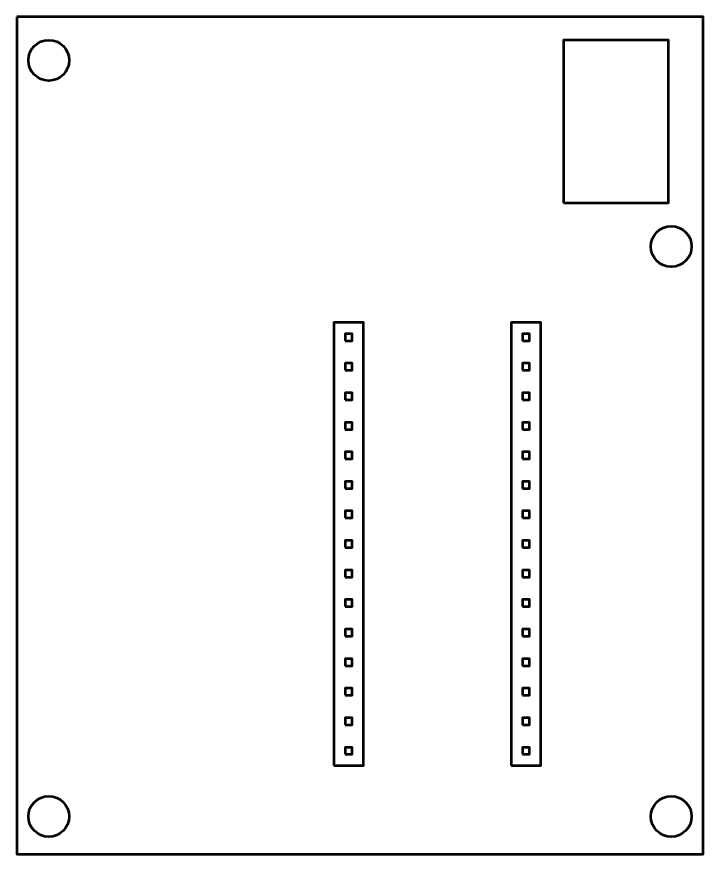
# Model space of a CAD drawing. Header units: centimetres. Extents: x -55 to 43, y -73 to 74.
# Drawn here: x -2.95 to 2.95, y 38.4 to 45.6 of the extents above; entities that cross this region are included whole.
import ezdxf

# ---------------------------------------------------------------- set-up
doc = ezdxf.new("R2010")
doc.units = ezdxf.units.CM
doc.header["$MEASUREMENT"] = 0
doc.layers.add('Layer 1', color=7, linetype='Continuous')

msp = doc.modelspace()

# ---------------------------------------------------------------- linework, layer by layer
at = {"layer": 'Layer 1', "lineweight": 53}
for points in [[(1.75, 44), (2.65, 44), (2.65, 45.4), (1.75, 45.4), (1.75, 44)], [(-0.225, 39.16199), (0.029, 39.16199), (0.029, 42.97199), (-0.225, 42.97199), (-0.225, 39.16199)], [(1.299, 39.16199), (1.553, 39.16199), (1.553, 42.97199), (1.299, 42.97199), (1.299, 39.16199)], [(-0.128, 42.815), (-0.068, 42.815), (-0.068, 42.875), (-0.128, 42.875), (-0.128, 42.815)], [(1.396, 42.815), (1.456, 42.815), (1.456, 42.875), (1.396, 42.875), (1.396, 42.815)], [(-0.128, 42.561), (-0.068, 42.561), (-0.068, 42.621), (-0.128, 42.621), (-0.128, 42.561)], [(1.396, 42.561), (1.456, 42.561), (1.456, 42.621), (1.396, 42.621), (1.396, 42.561)], [(-0.128, 42.307), (-0.068, 42.307), (-0.068, 42.367), (-0.128, 42.367), (-0.128, 42.307)], [(1.396, 42.307), (1.456, 42.307), (1.456, 42.367), (1.396, 42.367), (1.396, 42.307)], [(-0.128, 42.053), (-0.068, 42.053), (-0.068, 42.113), (-0.128, 42.113), (-0.128, 42.053)], [(1.396, 42.053), (1.456, 42.053), (1.456, 42.113), (1.396, 42.113), (1.396, 42.053)], [(-0.128, 41.799), (-0.068, 41.799), (-0.068, 41.859), (-0.128, 41.859), (-0.128, 41.799)], [(1.396, 41.799), (1.456, 41.799), (1.456, 41.859), (1.396, 41.859), (1.396, 41.799)], [(-0.128, 41.545), (-0.068, 41.545), (-0.068, 41.605), (-0.128, 41.605), (-0.128, 41.545)], [(1.396, 41.545), (1.456, 41.545), (1.456, 41.605), (1.396, 41.605), (1.396, 41.545)], [(-0.128, 41.291), (-0.068, 41.291), (-0.068, 41.351), (-0.128, 41.351), (-0.128, 41.291)], [(1.396, 41.291), (1.456, 41.291), (1.456, 41.351), (1.396, 41.351), (1.396, 41.291)], [(-0.128, 41.037), (-0.068, 41.037), (-0.068, 41.097), (-0.128, 41.097), (-0.128, 41.037)], [(1.396, 41.037), (1.456, 41.037), (1.456, 41.097), (1.396, 41.097), (1.396, 41.037)], [(-0.128, 40.783), (-0.068, 40.783), (-0.068, 40.843), (-0.128, 40.843), (-0.128, 40.783)], [(1.396, 40.783), (1.456, 40.783), (1.456, 40.843), (1.396, 40.843), (1.396, 40.783)], [(-0.128, 40.529), (-0.068, 40.529), (-0.068, 40.589), (-0.128, 40.589), (-0.128, 40.529)], [(1.396, 40.529), (1.456, 40.529), (1.456, 40.589), (1.396, 40.589), (1.396, 40.529)], [(-0.128, 40.275), (-0.068, 40.275), (-0.068, 40.335), (-0.128, 40.335), (-0.128, 40.275)], [(1.396, 40.275), (1.456, 40.275), (1.456, 40.335), (1.396, 40.335), (1.396, 40.275)], [(-0.128, 40.021), (-0.068, 40.021), (-0.068, 40.081), (-0.128, 40.081), (-0.128, 40.021)], [(1.396, 40.021), (1.456, 40.021), (1.456, 40.081), (1.396, 40.081), (1.396, 40.021)], [(-0.128, 39.767), (-0.068, 39.767), (-0.068, 39.827), (-0.128, 39.827), (-0.128, 39.767)], [(1.396, 39.767), (1.456, 39.767), (1.456, 39.827), (1.396, 39.827), (1.396, 39.767)], [(-0.128, 39.513), (-0.068, 39.513), (-0.068, 39.573), (-0.128, 39.573), (-0.128, 39.513)], [(1.396, 39.513), (1.456, 39.513), (1.456, 39.573), (1.396, 39.573), (1.396, 39.513)], [(-0.128, 39.259), (-0.068, 39.259), (-0.068, 39.319), (-0.128, 39.319), (-0.128, 39.259)], [(1.396, 39.259), (1.456, 39.259), (1.456, 39.319), (1.396, 39.319), (1.396, 39.259)]]:
    msp.add_lwpolyline(points, close=True, dxfattribs=at)
for centre in [(-2.67501, 45.22501), (2.67501, 43.62501), (-2.67501, 38.72499), (2.67501, 38.72499)]:
    msp.add_ellipse(centre, major_axis=(0, 0.175), ratio=1, dxfattribs=at)
msp.add_open_spline([(-2.95, 45.6), (-2.95, 45.6), (2.95, 45.6), (2.95, 45.6), (2.95, 45.6), (2.95, 45.6), (2.95, 38.4), (2.95, 38.4), (2.95, 38.4), (2.95, 38.4), (-2.95, 38.4), (-2.95, 38.4), (-2.95, 38.4), (-2.95, 38.4), (-2.95, 45.6), (-2.95, 45.6)], degree=3, knots=[0, 0, 0, 0, 0.2, 0.2, 0.2, 0.2, 0.4, 0.4, 0.4, 0.4, 0.6, 0.6, 0.6, 0.6, 1, 1, 1, 1], dxfattribs=at)

doc.saveas('drawing.dxf')
